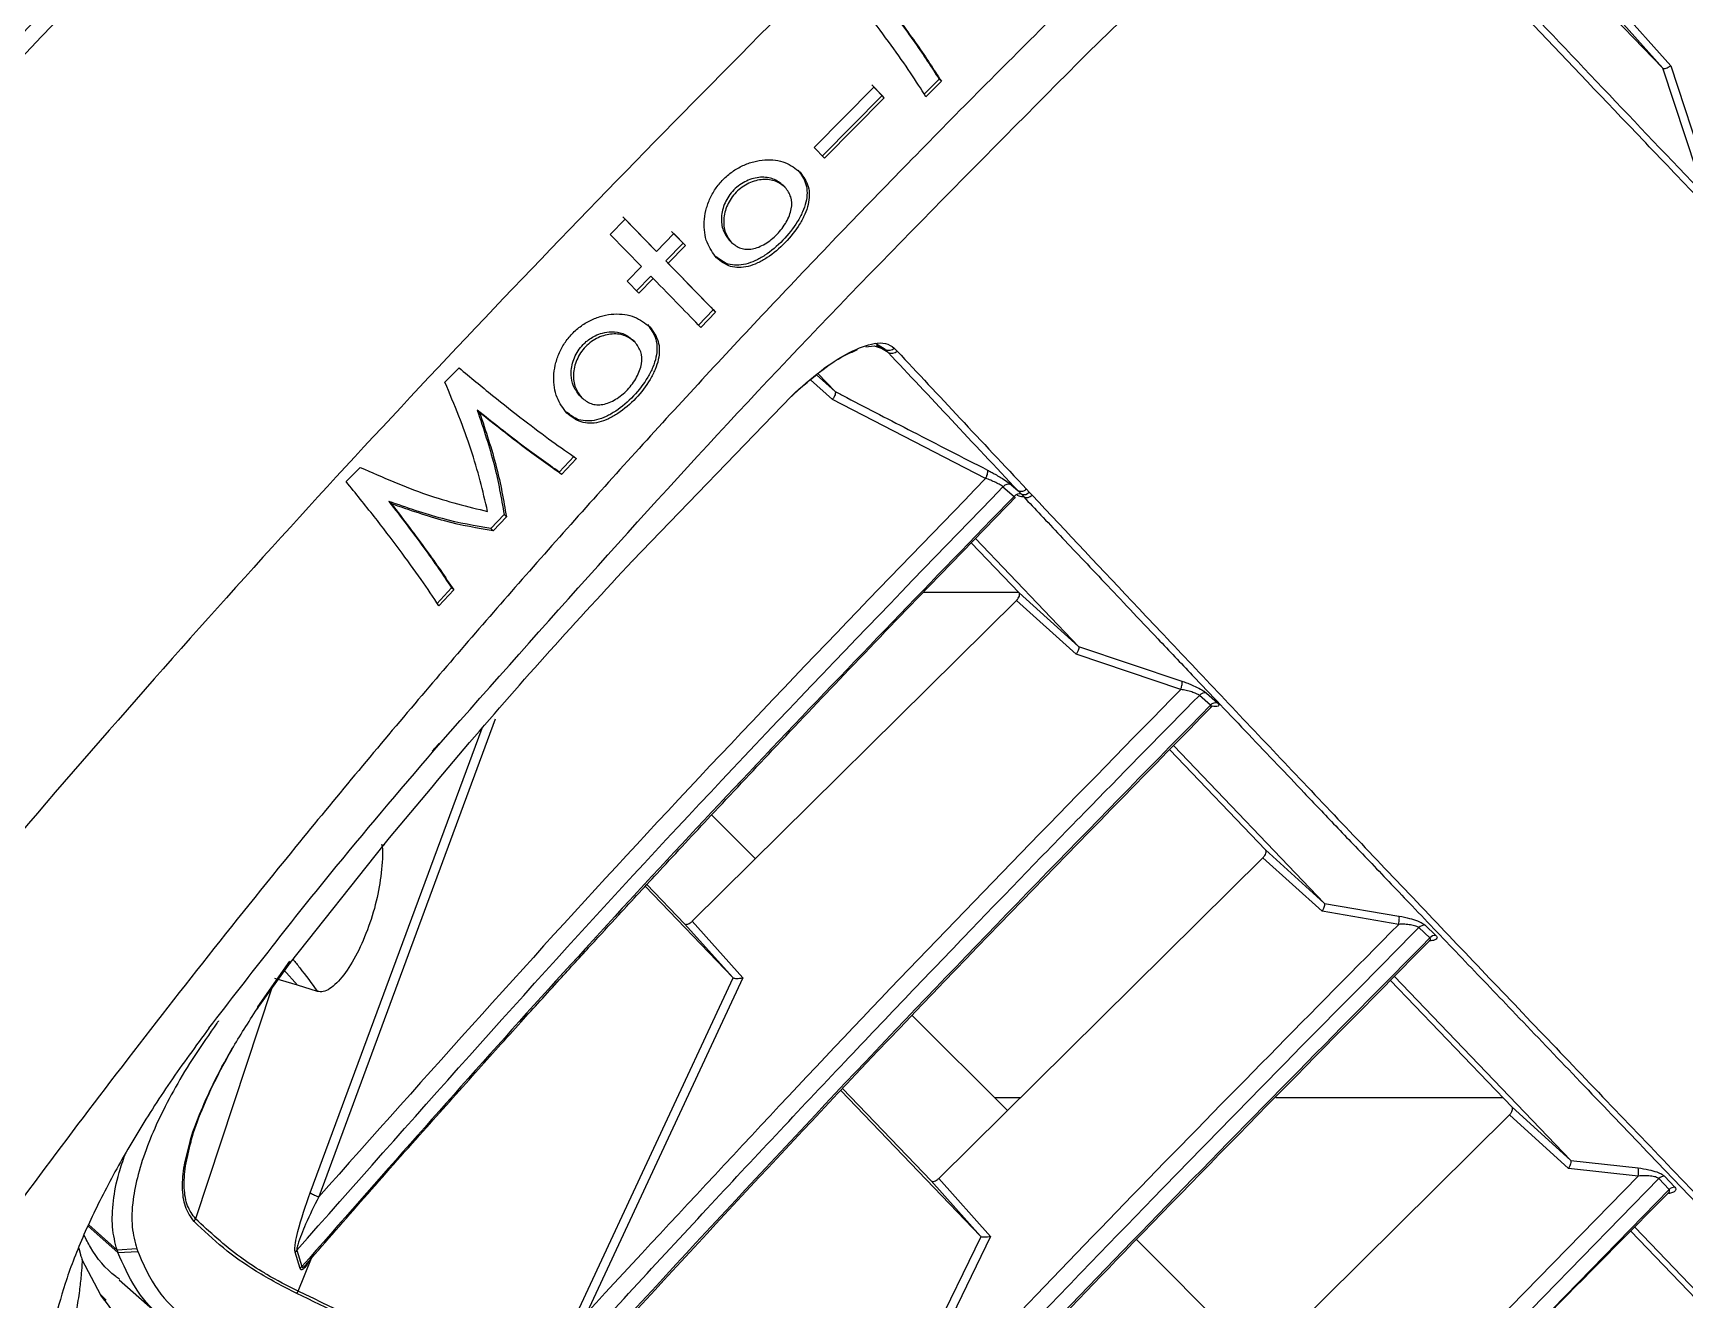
# Model space of a CAD drawing. Extents: x 525 to 613, y 487 to 635.
# Drawn here: x 537.152 to 541.574, y 574.967 to 578.359 of the extents above; entities that cross this region are included whole.
import ezdxf

# ---------------------------------------------------------------- set-up
doc = ezdxf.new("R2010")
doc.units = 0
doc.header["$MEASUREMENT"] = 0
doc.layers.add('1', color=4, linetype='Continuous')
doc.layers.add('STD TEST', color=3, linetype='Continuous')

# ---------------------------------------------------------------- blocks, each defined once
blk = doc.blocks.new('2023 VANGUARD')
at = {"layer": '1', "color": 3, "linetype": 'Continuous', "lineweight": 25}
for p, q in [((-27.4446, -14.4266), (-27.7215, -14.138)), ((-27.5875, -14.2667), (-27.4446, -14.4266)), ((-27.5669, -14.26), (-27.4234, -14.4205)), ((-29.3821, -14.4556), (-29.4232, -14.4969)), ((-29.376, -14.4617), (-29.3821, -14.4556)), ((-27.3533, -14.7027), (-27.4446, -14.4266)), ((-27.4234, -14.4205), (-27.3309, -14.7002)), ((-29.7162, -14.6387), (-29.5564, -14.4771)), ((-29.5348, -14.4995), (-29.6945, -14.6612)), ((-29.5625, -14.4709), (-29.5348, -14.4995)), ((-29.5564, -14.4771), (-29.5287, -14.5056)), ((-29.5287, -14.5056), (-29.5348, -14.4995)), ((-29.376, -14.4617), (-29.4171, -14.5031)), ((-29.5287, -14.5056), (-29.6884, -14.6673)), ((-29.6884, -14.6673), (-29.7162, -14.6387)), ((-29.7944, -14.7454), (-29.8006, -14.7393)), ((-30.2628, -14.8715), (-30.2228, -14.831)), ((-30.2289, -14.8248), (-30.1447, -14.9108)), ((-30.2228, -14.831), (-30.1386, -14.9169)), ((-30.1784, -14.9576), (-30.2628, -14.8715)), ((-30.1386, -14.9169), (-30.0923, -14.8696)), ((-30.0673, -14.8953), (-30.1135, -14.9427)), ((-30.0612, -14.9015), (-30.1074, -14.9488)), ((-30.0985, -14.8635), (-30.0673, -14.8953)), ((-30.0923, -14.8696), (-30.0612, -14.9015)), ((-30.0612, -14.9015), (-30.0673, -14.8953)), ((-29.9375, -14.8932), (-29.9436, -14.8871)), ((-29.9375, -14.8932), (-29.9369, -14.8938)), ((-30.1386, -14.9169), (-30.1447, -14.9108)), ((-30.1074, -14.9488), (-30.1135, -14.9427)), ((-30.2169, -14.997), (-30.1784, -14.9576)), ((-30.1533, -14.9835), (-30.1917, -15.0229)), ((-30.1472, -14.9896), (-30.1855, -15.0291)), ((-30.1472, -14.9896), (-30.1533, -14.9835)), ((-30.1855, -15.0291), (-30.2169, -14.997)), ((-29.9864, -15.0737), (-30.0259, -15.1148)), ((-29.9802, -15.0798), (-29.9864, -15.0737)), ((-29.9802, -15.0798), (-30.0197, -15.1209)), ((-30.1967, -15.1596), (-30.2029, -15.1534)), ((-29.5261, -15.1793), (-29.552, -15.1639)), ((-29.608, -15.1835), (-29.6005, -15.1801)), ((-29.5785, -15.1722), (-29.5557, -15.1696)), ((-29.5557, -15.1696), (-29.5261, -15.1793)), ((-29.5186, -15.1873), (-29.5494, -15.1689)), ((-29.5261, -15.1793), (-29.5186, -15.1873)), ((-29.5019, -15.1758), (-29.4944, -15.1838)), ((-30.7049, -15.2671), (-30.6671, -15.2289)), ((-29.6605, -15.2922), (-29.7104, -15.2474)), ((-29.7064, -15.2441), (-29.6605, -15.2922)), ((-29.7774, -15.3045), (-29.7676, -15.2947)), ((-29.7772, -15.3056), (-29.7676, -15.296)), ((-29.7262, -15.2605), (-29.6673, -15.3134)), ((-30.612, -15.3486), (-30.6182, -15.3425)), ((-30.3385, -15.3087), (-30.3446, -15.3025)), ((-30.203, -15.7452), (-29.7774, -15.3045)), ((-29.2574, -15.5247), (-29.6673, -15.3134)), ((-30.3587, -15.4653), (-30.3987, -15.5078)), ((-30.3526, -15.4714), (-30.3925, -15.514)), ((-30.9693, -15.5334), (-30.9314, -15.4953)), ((-30.3925, -15.514), (-30.3987, -15.5078)), ((-29.211, -15.547), (-29.1815, -15.573)), ((-29.1891, -15.5418), (-29.1706, -15.5581)), ((-29.1706, -15.5581), (-29.1614, -15.5671)), ((-29.1479, -15.5538), (-29.1406, -15.562)), ((-29.1406, -15.562), (-29.133, -15.5697)), ((-30.8489, -15.5923), (-30.8551, -15.5862)), ((-29.1798, -15.5778), (-29.1796, -15.5772)), ((-29.1614, -15.5671), (-29.1556, -15.5741)), ((-30.5465, -15.6213), (-30.5819, -15.6591)), ((-30.5404, -15.6275), (-30.5758, -15.6652)), ((-30.5404, -15.6275), (-30.5465, -15.6213)), ((-30.5758, -15.6652), (-30.5819, -15.6591)), ((-29.168, -15.8308), (-29.2959, -15.6973)), ((-29.2846, -15.6857), (-29.0086, -15.9745)), ((-30.6874, -15.8174), (-30.727, -15.8602)), ((-30.6813, -15.8235), (-30.7209, -15.8663)), ((-30.6813, -15.8235), (-30.6874, -15.8174)), ((-29.4242, -15.8293), (-29.1694, -15.8293)), ((-29.0086, -15.9745), (-29.168, -15.8308)), ((-30.0427, -16.7103), (-29.175, -15.8516)), ((-29.175, -15.8516), (-29.0151, -15.9958)), ((-28.7353, -16.09), (-29.0151, -15.9958)), ((-29.0086, -15.9745), (-28.7324, -16.0675)), ((-28.6716, -16.0953), (-28.6659, -16.0996)), ((-28.6556, -16.1321), (-28.6852, -16.1056)), ((-28.6659, -16.0996), (-28.6364, -16.126)), ((-30.5706, -16.1697), (-31.0428, -17.4484)), ((-31.0656, -17.4375), (-30.6052, -16.1935)), ((-28.5082, -16.5194), (-28.7646, -16.2517)), ((-28.7539, -16.2406), (-28.351, -16.6616)), ((-29.9909, -16.4255), (-29.8735, -16.5429)), ((-31.1185, -16.8211), (-30.8672, -16.5046)), ((-28.351, -16.6616), (-28.5082, -16.5194)), ((-29.3829, -17.399), (-28.5151, -16.5402)), ((-28.5151, -16.5402), (-28.3566, -16.6837)), ((-29.9345, -16.8612), (-30.1687, -16.6168)), ((-30.1641, -16.6118), (-30.0634, -16.717)), ((-28.351, -16.6616), (-28.3504, -16.6625)), ((-28.3504, -16.6625), (-28.1509, -16.6964)), ((-30.0427, -16.7103), (-29.9074, -16.8619)), ((-28.1517, -16.7187), (-28.3566, -16.6837)), ((-30.0634, -16.717), (-29.9345, -16.8612)), ((-28.0683, -16.755), (-28.0975, -16.7273)), ((-28.0811, -16.7209), (-28.052, -16.7485)), ((-31.2075, -16.9446), (-31.1185, -16.8211)), ((-31.2061, -16.9398), (-31.1201, -16.8169)), ((-31.0996, -16.8814), (-31.1363, -16.8401)), ((-31.1692, -16.8915), (-31.3726, -17.5067)), ((-31.0996, -16.8814), (-31.16, -16.8634)), ((-31.0462, -16.8984), (-31.0996, -16.8814)), ((-30.3459, -17.7468), (-29.9333, -16.8621)), ((-29.9074, -16.8619), (-30.3249, -17.7583)), ((-29.9333, -16.8621), (-29.9345, -16.8612)), ((-27.8483, -17.208), (-28.1733, -16.8689)), ((-28.1628, -16.8581), (-27.6914, -17.3502)), ((-29.4532, -16.9633), (-29.1992, -17.2172)), ((-29.2712, -17.5535), (-29.6451, -17.1633)), ((-29.6405, -17.1583), (-29.4036, -17.4056)), ((-29.2341, -17.1823), (-29.1639, -17.1823)), ((-28.4807, -17.1823), (-27.873, -17.1823)), ((-28.667, -18.0323), (-27.8553, -17.2289)), ((-27.8553, -17.2289), (-27.6967, -17.3726)), ((-27.6914, -17.3502), (-27.8483, -17.208)), ((-27.5107, -17.3927), (-27.6967, -17.3726)), ((-27.6914, -17.3502), (-27.6907, -17.3513)), ((-27.6907, -17.3513), (-27.5107, -17.3708)), ((-29.4036, -17.4056), (-29.2712, -17.5535)), ((-29.3829, -17.399), (-29.2443, -17.554)), ((-28.6915, -18.6658), (-27.4554, -17.3994)), ((-27.5107, -17.3927), (-28.6615, -18.5699)), ((-27.4279, -17.4289), (-27.4554, -17.3994)), ((-27.44, -17.393), (-27.4124, -17.4226)), ((-27.4279, -17.4289), (-28.6505, -18.681)), ((-31.6599, -17.5267), (-31.5803, -17.5974)), ((-31.5827, -17.5906), (-31.6584, -17.5234)), ((-29.5452, -18.1224), (-29.2696, -17.5546)), ((-29.2443, -17.554), (-29.5254, -18.1333)), ((-29.2696, -17.5546), (-29.2712, -17.5535)), ((-27.1884, -17.8968), (-27.5304, -17.5398)), ((-27.5199, -17.5292), (-27.0316, -18.0384)), ((-31.6853, -17.5855), (-31.6809, -17.6026)), ((-31.5297, -17.5877), (-31.5827, -17.5906)), ((-31.5827, -17.5906), (-31.5803, -17.5974)), ((-31.5803, -17.5974), (-31.5273, -17.5942)), ((-31.5297, -17.5877), (-31.5273, -17.5942)), ((-31.1015, -17.5911), (-31.1058, -17.5966)), ((-31.0923, -17.6405), (-31.1058, -17.5966)), ((-31.1015, -17.5911), (-31.088, -17.635)), ((-28.8538, -17.5627), (-28.5248, -17.8916)), ((-31.6261, -17.7117), (-31.6758, -17.6169)), ((-31.0981, -17.7008), (-31.0619, -17.6121)), ((-31.5766, -17.6701), (-31.4646, -17.7693)), ((-31.6122, -17.7252), (-31.6276, -17.7088))]:
    blk.add_line(p, q, dxfattribs=at)
at = {"layer": '1', "color": 3, "linetype": 'Continuous', "lineweight": 25, "flags": 128}
for points in [[(-30.203, -15.7452), (-30.2026, -15.7458), (-30.2024, -15.7461), (-30.2026, -15.7461), (-30.203, -15.7458)], [(-31.1185, -16.8211), (-31.1178, -16.8212), (-31.1174, -16.8212), (-31.1172, -16.8209), (-31.1173, -16.8205), (-31.1174, -16.8203)]]:
    blk.add_lwpolyline(points, dxfattribs=at)
at = {"layer": '1', "color": 3, "linetype": 'Continuous', "lineweight": 25}
for centre, radius, start, end in [((-29.5162, -15.1624), 0.0196, 239.5573, 316.9655), ((-29.5087, -15.1704), 0.0196, 239.5754, 316.9381), ((-29.1964, -15.5596), 0.0192, 67.5252, 139.2154), ((-29.155, -15.5481), 0.02, 251.3491, 316.0825), ((-29.1667, -15.586), 0.0196, 74.4214, 138.7204), ((-29.1473, -15.5562), 0.0197, 245.2626, 316.7623), ((-28.6704, -16.1189), 0.0198, 76.8179, 138.1524), ((-28.6408, -16.1454), 0.0199, 77.2464, 138.1338), ((-28.0825, -16.7414), 0.0206, 86.1528, 136.919), ((-28.0533, -16.769), 0.0206, 86.4649, 136.8811), ((-27.5672, -17.3818), 0.0576, 349.1015, 11.0755), ((-27.4403, -17.4142), 0.0211, 89.0699, 135.7386), ((-27.4128, -17.4437), 0.0211, 88.9553, 135.6964), ((-31.3922, -17.5009), 0.0205, 320.1414, 343.3126), ((-31.0752, -17.6496), 0.0193, 131.3234, 152.1214), ((-31.1181, -17.6942), 0.0211, 322.0043, 341.7715)]:
    blk.add_arc(centre, radius, start, end, dxfattribs=at)
for points, knots in [([(-26.2566, -9.0066), (-26.2864, -9.0326), (-26.3462, -9.0848), (-26.4359, -9.1634), (-26.5259, -9.2425), (-26.6162, -9.322), (-26.7068, -9.4021), (-26.7976, -9.4826), (-26.9625, -9.6292), (-27.2007, -9.8424), (-27.5634, -10.1702), (-27.9771, -10.5489), (-28.6449, -11.1694), (-29.5104, -11.9931), (-30.387, -12.8555), (-31.0802, -13.5544), (-31.5958, -14.0829), (-32.1064, -14.615), (-32.5004, -15.0325), (-32.7801, -15.3322), (-32.9483, -15.5135), (-33.1156, -15.6948), (-33.282, -15.8763), (-33.4475, -16.0578), (-33.6121, -16.2395), (-33.7759, -16.4212), (-33.9388, -16.6031), (-34.1008, -16.785), (-34.2619, -16.967), (-34.4222, -17.1491), (-34.5284, -17.2708), (-34.5815, -17.3315)], [0, 0, 0, 0, 0.010126, 0.020295, 0.030505, 0.040758, 0.051054, 0.061392, 0.071773, 0.107388, 0.142994, 0.196448, 0.250296, 0.375054, 0.500194, 0.562652, 0.625129, 0.687783, 0.750122, 0.771141, 0.792123, 0.813067, 0.833974, 0.854846, 0.875682, 0.896484, 0.917252, 0.937986, 0.958689, 0.97936, 1, 1, 1, 1]), ([(-34.2953, -16.3564), (-34.1482, -16.2012), (-33.8522, -15.8888), (-33.42, -15.4314), (-33.0101, -14.9978), (-32.6366, -14.6027), (-32.2647, -14.2094), (-31.8859, -13.8093), (-31.4915, -13.3934), (-31.1636, -13.0484), (-30.8998, -12.7711), (-30.6977, -12.5589), (-30.4946, -12.3458), (-30.2801, -12.1209), (-30.0435, -11.873), (-29.7782, -11.5954), (-29.4728, -11.2761), (-29.1252, -10.9132), (-28.7335, -10.5043), (-28.3069, -10.0592), (-27.8593, -9.5924), (-27.5544, -9.2736), (-27.4031, -9.1154)], [0, 0, 0, 0, 0.064164, 0.129134, 0.188798, 0.243179, 0.292266, 0.351199, 0.408496, 0.464259, 0.494029, 0.523343, 0.552199, 0.582361, 0.616634, 0.655054, 0.697624, 0.749251, 0.805912, 0.867594, 0.93432, 1, 1, 1, 1]), ([(-26.5548, -9.3729), (-26.8823, -9.6598), (-27.5372, -10.2335), (-28.505, -11.1178), (-29.4609, -12.0181), (-30.4026, -12.9353), (-31.3297, -13.8678), (-32.2405, -14.8151), (-33.1358, -15.775), (-33.7174, -16.4252), (-34.0082, -16.7503)], [0, 0, 0, 0, 0.125, 0.25, 0.375, 0.5, 0.625, 0.75, 0.875, 1, 1, 1, 1]), ([(-25.4146, -10.4282), (-25.7372, -10.6679), (-26.3791, -11.1448), (-27.2948, -11.9177), (-28.1843, -12.7094), (-29.0476, -13.5262), (-29.8857, -14.3564), (-30.7025, -15.1973), (-31.4896, -16.0589), (-32.2522, -16.9521), (-32.7261, -17.5775), (-32.9643, -17.8919)], [0, 0, 0, 0, 0.113392, 0.225638, 0.337341, 0.448782, 0.560233, 0.669481, 0.778832, 0.888788, 1, 1, 1, 1]), ([(-24.9408, -10.9166), (-25.0731, -11.004), (-25.3406, -11.1805), (-25.7398, -11.4588), (-26.1419, -11.7506), (-26.5459, -12.0569), (-26.94, -12.3686), (-27.3913, -12.7403), (-27.9037, -13.1831), (-28.49, -13.719), (-29.0089, -14.2196), (-29.452, -14.6653), (-29.8107, -15.0385), (-30.1521, -15.4062), (-30.4762, -15.7679), (-30.7928, -16.1342), (-31.1698, -16.5871), (-31.5985, -17.1306), (-32.0622, -17.7557), (-32.3496, -18.1776), (-32.4913, -18.3855)], [0, 0, 0, 0, 0.044709, 0.090349, 0.13691, 0.184379, 0.232745, 0.277954, 0.348418, 0.422679, 0.500679, 0.550525, 0.598903, 0.645795, 0.691185, 0.735062, 0.781563, 0.856423, 0.929252, 1, 1, 1, 1]), ([(-28.9828, -14.3843), (-28.68, -14.0896), (-28.0745, -13.5004), (-27.4363, -12.9469), (-27.1172, -12.6702)], [0, 0, 0, 0, 0.499996, 1, 1, 1, 1]), ([(-30.8971, -12.6971), (-31.3091, -13.1322), (-31.9424, -13.8012), (-33.0721, -15.0172), (-33.7928, -15.7949), (-34.2948, -16.3366)], [0, 0, 0, 0, 0.360925, 0.55487, 1, 1, 1, 1]), ([(-29.4171, -14.5031), (-29.4302, -14.4823), (-29.4564, -14.4408), (-29.5093, -14.3658), (-29.57, -14.2842), (-29.6168, -14.225), (-29.6402, -14.1954)], [0, 0, 0, 0, 0.250228, 0.500411, 0.750313, 1, 1, 1, 1]), ([(-29.5333, -14.2409), (-29.5028, -14.2814), (-29.4419, -14.3624), (-29.4021, -14.4245), (-29.3821, -14.4556)], [0, 0, 0, 0, 0.49944, 1, 1, 1, 1]), ([(-29.5271, -14.2471), (-29.4967, -14.2875), (-29.4358, -14.3686), (-29.3959, -14.4307), (-29.376, -14.4617)], [0, 0, 0, 0, 0.49944, 1, 1, 1, 1]), ([(-24.988, -17.2387), (-25.1294, -17.0912), (-25.4122, -16.7962), (-25.8096, -16.3809), (-26.1899, -15.9838), (-26.5522, -15.6058), (-26.8992, -15.2442), (-27.2295, -14.8996), (-27.5421, -14.5728), (-27.7308, -14.3746), (-27.8252, -14.2754)], [0, 0, 0, 0, 0.124992, 0.249991, 0.374994, 0.500001, 0.625009, 0.750013, 0.875011, 1, 1, 1, 1]), ([(-24.9816, -17.2197), (-25.0172, -17.1827), (-25.0815, -17.1158), (-25.1666, -17.0274), (-25.2312, -16.9603), (-25.2756, -16.9141), (-25.3019, -16.8867), (-25.3264, -16.8612), (-25.3558, -16.8307), (-25.3945, -16.7904), (-25.4329, -16.7504), (-25.4767, -16.705), (-25.5223, -16.6575), (-25.5728, -16.6049), (-25.6259, -16.5496), (-25.6866, -16.4864), (-25.7508, -16.4196), (-25.8255, -16.3417), (-25.9071, -16.2567), (-25.9949, -16.1652), (-26.0878, -16.0683), (-26.1807, -15.9714), (-26.2747, -15.8732), (-26.3676, -15.7762), (-26.4611, -15.6786), (-26.558, -15.5773), (-26.6554, -15.4754), (-26.7593, -15.3667), (-26.8657, -15.2554), (-26.9728, -15.1431), (-27.0778, -15.0332), (-27.1803, -14.9258), (-27.3418, -14.7564), (-27.5616, -14.5257), (-27.7332, -14.345), (-27.8206, -14.2529)], [0, 0, 0, 0, 0.031102, 0.056282, 0.075541, 0.088878, 0.096293, 0.099337, 0.111164, 0.122963, 0.134733, 0.146474, 0.1633, 0.177064, 0.193684, 0.213162, 0.234458, 0.254875, 0.284974, 0.313681, 0.340995, 0.377161, 0.406953, 0.436616, 0.472631, 0.504105, 0.538698, 0.576408, 0.616164, 0.655115, 0.695362, 0.734534, 0.772763, 0.884269, 1, 1, 1, 1]), ([(-30.7162, -16.2321), (-30.4362, -15.9158), (-29.876, -15.2833), (-29.2805, -14.6839), (-28.9828, -14.3843)], [0, 0, 0, 0, 0.499989, 1, 1, 1, 1]), ([(-27.4446, -14.4266), (-27.4441, -14.4269), (-27.4432, -14.4274), (-27.4405, -14.4275), (-27.4363, -14.4266), (-27.4301, -14.4242), (-27.4257, -14.4218), (-27.4234, -14.4205)], [0, 0, 0, 0, 0.143766, 0.277716, 0.511044, 0.744827, 1, 1, 1, 1]), ([(-29.9777, -14.9345), (-29.9873, -14.9216), (-30.0065, -14.896), (-30.0131, -14.848), (-30.0074, -14.808), (-29.9971, -14.778), (-29.9816, -14.7495), (-29.961, -14.7239), (-29.936, -14.7028), (-29.908, -14.6866), (-29.8783, -14.6759), (-29.8388, -14.6695), (-29.7914, -14.6759), (-29.7664, -14.6956), (-29.7539, -14.7054)], [0, 0, 0, 0, 0.125007, 0.249245, 0.311997, 0.374621, 0.437086, 0.499444, 0.561819, 0.624321, 0.687034, 0.750014, 0.874728, 1, 1, 1, 1]), ([(-29.76, -14.6993), (-29.7512, -14.7112), (-29.7381, -14.7292), (-29.7347, -14.7602), (-29.7377, -14.7852), (-29.7469, -14.8115), (-29.7656, -14.8467), (-29.799, -14.8889), (-29.8398, -14.9235), (-29.8739, -14.9427), (-29.8996, -14.9521), (-29.9241, -14.9551), (-29.9526, -14.9517), (-29.9688, -14.9392), (-29.979, -14.9313)], [0, 0, 0, 0, 0.127205, 0.190476, 0.253799, 0.317345, 0.380964, 0.507854, 0.634487, 0.697982, 0.761673, 0.825287, 0.888784, 1, 1, 1, 1]), ([(-29.7539, -14.7054), (-29.7451, -14.7174), (-29.7319, -14.7353), (-29.7286, -14.7664), (-29.7316, -14.7914), (-29.7408, -14.8177), (-29.7594, -14.8528), (-29.7928, -14.8951), (-29.8337, -14.9296), (-29.8678, -14.9489), (-29.8934, -14.9583), (-29.9179, -14.9613), (-29.9483, -14.9575), (-29.9659, -14.9437), (-29.9777, -14.9345)], [0, 0, 0, 0, 0.125162, 0.187418, 0.249725, 0.31225, 0.374848, 0.499701, 0.624301, 0.686777, 0.749444, 0.812037, 0.874515, 1, 1, 1, 1]), ([(-29.7999, -14.7399), (-29.8079, -14.7336), (-29.8239, -14.721), (-29.8537, -14.7171), (-29.8788, -14.7212), (-29.8977, -14.7281), (-29.9157, -14.7385), (-29.932, -14.7521), (-29.9455, -14.7686), (-29.9556, -14.787), (-29.9624, -14.8063), (-29.9662, -14.8318), (-29.9623, -14.8623), (-29.9499, -14.8788), (-29.9436, -14.8871)], [0, 0, 0, 0, 0.1249073, 0.2491512, 0.3119914, 0.3746025, 0.436982, 0.499268, 0.5615807, 0.6240826, 0.6868827, 0.7498806, 0.8746291, 1, 1, 1, 1]), ([(-29.7938, -14.7461), (-29.8018, -14.7398), (-29.8178, -14.7271), (-29.8476, -14.7232), (-29.8726, -14.7273), (-29.8916, -14.7342), (-29.9096, -14.7446), (-29.9259, -14.7583), (-29.9393, -14.7748), (-29.9495, -14.7931), (-29.9562, -14.8124), (-29.9601, -14.838), (-29.9561, -14.8684), (-29.9437, -14.8849), (-29.9375, -14.8932)], [0, 0, 0, 0, 0.124907, 0.249151, 0.311991, 0.374602, 0.436982, 0.499268, 0.561581, 0.624083, 0.686883, 0.749881, 0.874629, 1, 1, 1, 1]), ([(-29.9375, -14.8932), (-29.9298, -14.8993), (-29.9184, -14.9085), (-29.8983, -14.912), (-29.8821, -14.911), (-29.865, -14.9059), (-29.8477, -14.8973), (-29.831, -14.8857), (-29.8156, -14.8716), (-29.8019, -14.8556), (-29.7906, -14.8385), (-29.7822, -14.8208), (-29.7755, -14.7975), (-29.7763, -14.7697), (-29.7879, -14.754), (-29.7938, -14.7461)], [0, 0, 0, 0, 0.124952, 0.187105, 0.249536, 0.312248, 0.374811, 0.437331, 0.499774, 0.562208, 0.624703, 0.687287, 0.750136, 0.874667, 1, 1, 1, 1]), ([(-30.1135, -14.9427), (-30.0896, -14.9673), (-30.0415, -15.0165), (-30.0048, -15.0546), (-29.9864, -15.0737)], [0, 0, 0, 0, 0.498284, 1, 1, 1, 1]), ([(-30.0197, -15.1209), (-30.0381, -15.1019), (-30.0749, -15.0637), (-30.1231, -15.0144), (-30.1472, -14.9896)], [0, 0, 0, 0, 0.499928, 1, 1, 1, 1]), ([(-30.1074, -14.9488), (-30.0835, -14.9734), (-30.0354, -15.0227), (-29.9987, -15.0607), (-29.9802, -15.0798)], [0, 0, 0, 0, 0.4982845, 1, 1, 1, 1]), ([(-30.3783, -15.3503), (-30.3882, -15.3372), (-30.4081, -15.311), (-30.4155, -15.2625), (-30.4105, -15.222), (-30.4008, -15.1916), (-30.3856, -15.1627), (-30.3652, -15.1368), (-30.3402, -15.1155), (-30.3121, -15.0992), (-30.2823, -15.0885), (-30.2424, -15.0823), (-30.1946, -15.0891), (-30.1692, -15.1092), (-30.1565, -15.1192)], [0, 0, 0, 0, 0.124959, 0.249241, 0.312046, 0.374669, 0.437088, 0.499411, 0.561768, 0.624251, 0.686966, 0.749972, 0.874714, 1, 1, 1, 1]), ([(-30.1626, -15.1131), (-30.1536, -15.1253), (-30.1402, -15.1435), (-30.1363, -15.175), (-30.1389, -15.2004), (-30.1476, -15.2271), (-30.1657, -15.2627), (-30.1986, -15.3056), (-30.2392, -15.3405), (-30.2733, -15.3599), (-30.2991, -15.3692), (-30.3237, -15.372), (-30.3526, -15.3682), (-30.3691, -15.3553), (-30.3796, -15.3471)], [0, 0, 0, 0, 0.127158, 0.190405, 0.25373, 0.317287, 0.380896, 0.507716, 0.634325, 0.697805, 0.761441, 0.824999, 0.888485, 1, 1, 1, 1]), ([(-30.1565, -15.1192), (-30.1475, -15.1314), (-30.134, -15.1496), (-30.1301, -15.1811), (-30.1327, -15.2065), (-30.1415, -15.2332), (-30.1596, -15.2689), (-30.1924, -15.3117), (-30.2331, -15.3467), (-30.2672, -15.366), (-30.2929, -15.3754), (-30.3176, -15.3782), (-30.3484, -15.3739), (-30.3663, -15.3598), (-30.3783, -15.3503)], [0, 0, 0, 0, 0.12515, 0.187398, 0.249723, 0.312277, 0.374881, 0.499698, 0.624308, 0.686785, 0.749416, 0.811971, 0.874454, 1, 1, 1, 1]), ([(-30.3446, -15.3025), (-30.351, -15.2942), (-30.3585, -15.2845), (-30.3656, -15.263), (-30.3681, -15.2448), (-30.365, -15.2211), (-30.3588, -15.2016), (-30.3489, -15.1829), (-30.3399, -15.1715), (-30.3332, -15.1646), (-30.3236, -15.1553), (-30.3064, -15.1437), (-30.2818, -15.1342), (-30.2557, -15.1306), (-30.2257, -15.1354), (-30.2104, -15.1476), (-30.2022, -15.1541)], [0, 0, 0, 0, 0.124275, 0.145267, 0.248901, 0.311563, 0.374074, 0.436855, 0.499406, 0.501771, 0.52099, 0.617745, 0.683258, 0.764543, 0.874669, 1, 1, 1, 1]), ([(-30.196, -15.1603), (-30.2042, -15.1538), (-30.2204, -15.1409), (-30.2505, -15.1367), (-30.2757, -15.1407), (-30.2948, -15.1476), (-30.3128, -15.158), (-30.3291, -15.1718), (-30.3424, -15.1886), (-30.3523, -15.2072), (-30.3588, -15.2267), (-30.3622, -15.2526), (-30.3576, -15.2834), (-30.3449, -15.3002), (-30.3385, -15.3087)], [0, 0, 0, 0, 0.124875, 0.249119, 0.311989, 0.374595, 0.436946, 0.499214, 0.561521, 0.624034, 0.686862, 0.749857, 0.874606, 1, 1, 1, 1]), ([(-30.3385, -15.3087), (-30.3307, -15.315), (-30.319, -15.3244), (-30.2987, -15.3281), (-30.2823, -15.3273), (-30.2651, -15.3223), (-30.2478, -15.3136), (-30.2312, -15.3019), (-30.2158, -15.2876), (-30.2024, -15.2715), (-30.1913, -15.2541), (-30.1831, -15.2361), (-30.1768, -15.2124), (-30.1781, -15.1843), (-30.19, -15.1683), (-30.196, -15.1603)], [0, 0, 0, 0, 0.124936, 0.187071, 0.249503, 0.312225, 0.374781, 0.437294, 0.499737, 0.562165, 0.62465, 0.687242, 0.750123, 0.874681, 1, 1, 1, 1]), ([(-29.7676, -15.2947), (-29.7413, -15.2719), (-29.691, -15.2281), (-29.6164, -15.1823), (-29.5615, -15.1625), (-29.5225, -15.1613), (-29.5091, -15.1708), (-29.5019, -15.1758)], [0, 0, 0, 0, 0.23039, 0.441247, 0.685504, 0.832404, 1, 1, 1, 1]), ([(-29.77, -15.2983), (-29.7469, -15.2779), (-29.701, -15.2372), (-29.6442, -15.1985), (-29.6175, -15.1875), (-29.608, -15.1835)], [0, 0, 0, 0, 0.394465, 0.785447, 1, 1, 1, 1]), ([(-29.5186, -15.1873), (-29.4628, -15.2469), (-29.3515, -15.3657), (-29.2308, -15.4941), (-29.1706, -15.5581)], [0, 0, 0, 0, 0.501212, 1, 1, 1, 1]), ([(-29.4944, -15.1838), (-29.439, -15.2431), (-29.3281, -15.3616), (-29.208, -15.4897), (-29.1479, -15.5538)], [0, 0, 0, 0, 0.500016, 1, 1, 1, 1]), ([(-30.6671, -15.2289), (-30.6369, -15.2539), (-30.5766, -15.3039), (-30.4931, -15.3695), (-30.4165, -15.4273), (-30.3739, -15.4567), (-30.3526, -15.4714)], [0, 0, 0, 0, 0.250827, 0.500686, 0.749471, 1, 1, 1, 1]), ([(-30.5906, -15.6133), (-30.6035, -15.5587), (-30.6294, -15.4493), (-30.6797, -15.3279), (-30.7049, -15.2671)], [0, 0, 0, 0, 0.498621, 1, 1, 1, 1]), ([(-29.7678, -15.2959), (-29.7677, -15.296), (-29.767, -15.2962), (-29.7674, -15.2953), (-29.7676, -15.2947)], [0, 0, 0, 0, 0.251092, 1, 1, 1, 1]), ([(-29.6605, -15.2922), (-29.6602, -15.2927), (-29.6597, -15.2936), (-29.6595, -15.2964), (-29.6603, -15.3007), (-29.6625, -15.3058), (-29.665, -15.3101), (-29.6665, -15.3122), (-29.6673, -15.3134)], [0, 0, 0, 0, 0.13988, 0.272438, 0.507787, 0.73836, 0.866271, 1, 1, 1, 1]), ([(-29.6605, -15.2922), (-29.6592, -15.2929), (-29.6488, -15.2983), (-29.5799, -15.3342), (-29.4454, -15.4039), (-29.3197, -15.4681), (-29.2527, -15.5024)], [0, 0, 0, 0, 0.009299, 0.077021, 0.507617, 1, 1, 1, 1]), ([(-30.3987, -15.5078), (-30.4305, -15.4855), (-30.4942, -15.4409), (-30.5768, -15.3753), (-30.6182, -15.3425)], [0, 0, 0, 0, 0.499174, 1, 1, 1, 1]), ([(-30.6182, -15.3425), (-30.6018, -15.3918), (-30.5692, -15.4903), (-30.5541, -15.5777), (-30.5465, -15.6213)], [0, 0, 0, 0, 0.500962, 1, 1, 1, 1]), ([(-29.7774, -15.3045), (-29.7771, -15.305), (-29.7767, -15.3057), (-29.7772, -15.3055), (-29.7774, -15.3055)], [0, 0, 0, 0, 0.6519894, 1, 1, 1, 1]), ([(-30.612, -15.3486), (-30.5957, -15.3979), (-30.563, -15.4964), (-30.5479, -15.5838), (-30.5404, -15.6275)], [0, 0, 0, 0, 0.500962, 1, 1, 1, 1]), ([(-30.3925, -15.514), (-30.4243, -15.4917), (-30.488, -15.4471), (-30.5707, -15.3815), (-30.612, -15.3486)], [0, 0, 0, 0, 0.499174, 1, 1, 1, 1]), ([(-30.9314, -15.4953), (-30.8713, -15.5217), (-30.7507, -15.5745), (-30.644, -15.6003), (-30.5906, -15.6133)], [0, 0, 0, 0, 0.49898, 1, 1, 1, 1]), ([(-29.2574, -15.5247), (-29.2567, -15.5234), (-29.2554, -15.521), (-29.2534, -15.5163), (-29.2518, -15.5109), (-29.2513, -15.5065), (-29.2518, -15.5037), (-29.2524, -15.5028), (-29.2527, -15.5024)], [0, 0, 0, 0, 0.136828, 0.267138, 0.5, 0.732862, 0.863172, 1, 1, 1, 1]), ([(-29.2527, -15.5024), (-29.2493, -15.5041), (-29.2424, -15.5077), (-29.2329, -15.513), (-29.2274, -15.5163), (-29.2253, -15.5176)], [0, 0, 0, 0, 0.379295, 0.763803, 1, 1, 1, 1]), ([(-29.2253, -15.5176), (-29.221, -15.5201), (-29.2106, -15.5263), (-29.1974, -15.5351), (-29.1916, -15.5398), (-29.1891, -15.5418)], [0, 0, 0, 0, 0.280176, 0.68378, 1, 1, 1, 1]), ([(-31.1015, -17.5911), (-30.794, -17.2436), (-30.1792, -16.5486), (-29.5337, -15.8809), (-29.211, -15.547)], [0, 0, 0, 0, 0.500027, 1, 1, 1, 1]), ([(-29.2574, -15.5247), (-29.5616, -15.8393), (-30.1702, -16.4685), (-30.7519, -17.1218), (-31.0428, -17.4484)], [0, 0, 0, 0, 0.49994, 1, 1, 1, 1]), ([(-30.7209, -15.8663), (-30.7361, -15.8433), (-30.7668, -15.797), (-30.8262, -15.7155), (-30.8933, -15.6275), (-30.9439, -15.5648), (-30.9693, -15.5334)], [0, 0, 0, 0, 0.249013, 0.499921, 0.749431, 1, 1, 1, 1]), ([(-29.211, -15.547), (-29.212, -15.5463), (-29.2141, -15.5447), (-29.2203, -15.541), (-29.2302, -15.5359), (-29.2438, -15.5296), (-29.2529, -15.5263), (-29.2574, -15.5247)], [0, 0, 0, 0, 0.119735, 0.242602, 0.495149, 0.750283, 1, 1, 1, 1]), ([(-29.1479, -15.5538), (-29.1495, -15.5551), (-29.1527, -15.5579), (-29.1588, -15.5599), (-29.1651, -15.5602), (-29.1688, -15.5588), (-29.1706, -15.5581)], [0, 0, 0, 0, 0.2434328, 0.5, 0.7565672, 1, 1, 1, 1]), ([(-29.1815, -15.573), (-29.3986, -15.7973), (-29.833, -16.2458), (-30.4697, -16.9326), (-30.8819, -17.4009), (-31.088, -17.635)], [0, 0, 0, 0, 0.333307, 0.666645, 1, 1, 1, 1]), ([(-31.0717, -17.6233), (-31.0217, -17.5659), (-30.9194, -17.4484), (-30.7696, -17.2791), (-30.6293, -17.122), (-30.5075, -16.9869), (-30.4045, -16.8735), (-30.3173, -16.778), (-30.228, -16.6808), (-30.1211, -16.5651), (-29.9842, -16.418), (-29.8198, -16.243), (-29.6274, -16.0405), (-29.4114, -15.8154), (-29.2585, -15.6587), (-29.1798, -15.578)], [0, 0, 0, 0, 0.082021, 0.167899, 0.243485, 0.308779, 0.363782, 0.408493, 0.447961, 0.505983, 0.578073, 0.664227, 0.764445, 0.878726, 1, 1, 1, 1]), ([(-30.8551, -15.5862), (-30.8221, -15.6291), (-30.7559, -15.7151), (-30.7103, -15.7833), (-30.6874, -15.8174)], [0, 0, 0, 0, 0.499752, 1, 1, 1, 1]), ([(-30.5819, -15.6591), (-30.6242, -15.6518), (-30.7088, -15.6373), (-30.8063, -15.6033), (-30.8551, -15.5862)], [0, 0, 0, 0, 0.498906, 1, 1, 1, 1]), ([(-30.8489, -15.5923), (-30.8159, -15.6353), (-30.7498, -15.7212), (-30.7041, -15.7894), (-30.6813, -15.8235)], [0, 0, 0, 0, 0.499752, 1, 1, 1, 1]), ([(-30.5758, -15.6652), (-30.618, -15.658), (-30.7027, -15.6435), (-30.8001, -15.6094), (-30.8489, -15.5923)], [0, 0, 0, 0, 0.4989063, 1, 1, 1, 1]), ([(-29.1803, -15.5776), (-29.1795, -15.5773), (-29.1782, -15.5769), (-29.1792, -15.5751), (-29.1807, -15.5737), (-29.1815, -15.573)], [0, 0, 0, 0, 0.413592, 0.709845, 1, 1, 1, 1]), ([(-29.1556, -15.5741), (-29.1564, -15.5743), (-29.158, -15.5748), (-29.1641, -15.5733), (-29.1692, -15.5716), (-29.1725, -15.5703), (-29.1728, -15.5701)], [0, 0, 0, 0, 0.334552, 0.683763, 0.968273, 1, 1, 1, 1]), ([(-29.1556, -15.5741), (-29.1403, -15.5903), (-29.1082, -15.6244), (-29.0569, -15.6788), (-29.0002, -15.7389), (-28.9377, -15.8049), (-28.8694, -15.8771), (-28.7914, -15.9595), (-28.7108, -16.0445), (-28.6295, -16.1302), (-28.5535, -16.2102), (-28.4787, -16.2889), (-28.4155, -16.3553), (-28.3633, -16.4101), (-28.3195, -16.4561), (-28.2728, -16.505), (-28.2232, -16.557), (-28.1706, -16.612), (-28.0904, -16.696), (-27.983, -16.8082), (-27.8402, -16.9576), (-27.6859, -17.119), (-27.519, -17.2933), (-27.3495, -17.4703), (-27.2157, -17.6098), (-27.1189, -17.7105), (-27.0582, -17.7737), (-26.9953, -17.8392), (-26.93, -17.9071), (-26.8622, -17.9775), (-26.8063, -18.0356), (-26.7632, -18.0804), (-26.7266, -18.1185), (-26.6777, -18.1693), (-26.6111, -18.2384), (-26.5284, -18.3242), (-26.4293, -18.4269), (-26.3569, -18.502), (-26.318, -18.5423)], [0, 0, 0, 0, 0.020725, 0.043459, 0.068203, 0.094956, 0.123719, 0.154491, 0.191833, 0.221797, 0.251605, 0.281257, 0.308509, 0.323986, 0.340419, 0.35781, 0.376156, 0.395459, 0.415718, 0.463883, 0.511317, 0.567458, 0.624789, 0.681766, 0.736941, 0.755717, 0.775071, 0.795005, 0.815518, 0.83661, 0.858281, 0.867298, 0.876345, 0.891857, 0.911979, 0.93671, 0.96605, 1, 1, 1, 1]), ([(-29.133, -15.5697), (-29.0392, -15.6694), (-28.8516, -15.8688), (-28.541, -16.1976), (-28.2126, -16.5441), (-27.8668, -16.9069), (-27.5053, -17.2856), (-27.1244, -17.6821), (-26.7252, -18.0957), (-26.4409, -18.3892), (-26.2988, -18.536)], [0, 0, 0, 0, 0.124988, 0.249985, 0.374989, 0.499998, 0.625005, 0.750009, 0.875008, 1, 1, 1, 1]), ([(-30.8672, -16.5046), (-30.7916, -16.4135), (-30.6466, -16.2386), (-30.4247, -15.9854), (-30.2769, -15.8253), (-30.203, -15.7452)], [0, 0, 0, 0, 0.352414, 0.676106, 1, 1, 1, 1]), ([(-29.175, -15.8516), (-29.1733, -15.8497), (-29.1699, -15.8459), (-29.1669, -15.8397), (-29.1659, -15.8341), (-29.1673, -15.8319), (-29.168, -15.8308)], [0, 0, 0, 0, 0.248062, 0.497349, 0.746644, 1, 1, 1, 1]), ([(-29.0086, -15.9745), (-29.0082, -15.9754), (-29.0076, -15.9772), (-29.0087, -15.9826), (-29.0112, -15.9891), (-29.0138, -15.9935), (-29.0151, -15.9958)], [0, 0, 0, 0, 0.251719, 0.500573, 0.73882, 1, 1, 1, 1]), ([(-28.7353, -16.09), (-29.0041, -16.3645), (-29.5416, -16.9134), (-30.0638, -17.4766), (-30.3249, -17.7583)], [0, 0, 0, 0, 0.499948, 1, 1, 1, 1]), ([(-28.7353, -16.09), (-28.7349, -16.0888), (-28.734, -16.0863), (-28.7326, -16.0815), (-28.7315, -16.0761), (-28.7313, -16.0716), (-28.7317, -16.0689), (-28.7321, -16.068), (-28.7324, -16.0675)], [0, 0, 0, 0, 0.136444, 0.266535, 0.5, 0.733465, 0.863556, 1, 1, 1, 1]), ([(-28.6852, -16.1056), (-28.6863, -16.1049), (-28.6884, -16.1034), (-28.695, -16.1003), (-28.7057, -16.0964), (-28.7204, -16.0923), (-28.7303, -16.0908), (-28.7353, -16.09)], [0, 0, 0, 0, 0.117216, 0.238096, 0.488523, 0.744789, 1, 1, 1, 1]), ([(-28.7324, -16.0675), (-28.728, -16.069), (-28.7193, -16.072), (-28.7106, -16.0756), (-28.7063, -16.0774)], [0, 0, 0, 0, 0.498544, 1, 1, 1, 1]), ([(-28.7063, -16.0774), (-28.6995, -16.0805), (-28.6871, -16.0861), (-28.6755, -16.0924), (-28.6721, -16.095), (-28.6716, -16.0953)], [0, 0, 0, 0, 0.5135, 0.933316, 1, 1, 1, 1]), ([(-30.3976, -17.9085), (-30.2665, -17.7654), (-30.014, -17.4897), (-29.6444, -17.0965), (-29.3009, -16.7367), (-28.9844, -16.4099), (-28.7816, -16.2037), (-28.6852, -16.1056)], [0, 0, 0, 0, 0.234114, 0.451177, 0.651175, 0.834112, 1, 1, 1, 1]), ([(-28.6556, -16.1321), (-28.9472, -16.4299), (-29.5303, -17.0255), (-30.0949, -17.6383), (-30.3772, -17.9446)], [0, 0, 0, 0, 0.499975, 1, 1, 1, 1]), ([(-30.3509, -17.9234), (-30.1038, -17.6548), (-29.5468, -17.0495), (-28.9712, -16.4614), (-28.6511, -16.1344)], [0, 0, 0, 0, 0.44383, 1, 1, 1, 1]), ([(-28.6558, -16.1382), (-28.6547, -16.1376), (-28.653, -16.1365), (-28.6534, -16.1343), (-28.6549, -16.1328), (-28.6556, -16.1321)], [0, 0, 0, 0, 0.409881, 0.708529, 1, 1, 1, 1]), ([(-28.6364, -16.126), (-28.6347, -16.1279), (-28.6314, -16.1316), (-28.6341, -16.1348), (-28.6413, -16.1355), (-28.6483, -16.1351), (-28.6521, -16.1344), (-28.6527, -16.1343)], [0, 0, 0, 0, 0.263685, 0.500684, 0.786552, 0.971193, 1, 1, 1, 1]), ([(-31.3366, -16.9966), (-31.2243, -16.8514), (-31.0239, -16.5922), (-30.8102, -16.3421), (-30.7162, -16.2321)], [0, 0, 0, 0, 0.5599665, 1, 1, 1, 1]), ([(-30.721, -16.2345), (-30.724, -16.238), (-30.73, -16.2449), (-30.7359, -16.2519), (-30.7389, -16.2553)], [0, 0, 0, 0, 0.499998, 1, 1, 1, 1]), ([(-30.8746, -16.5037), (-30.8746, -16.5038), (-30.8702, -16.5208), (-30.8734, -16.572), (-30.8847, -16.6475), (-30.9082, -16.7263), (-30.9393, -16.7987), (-30.9759, -16.8582), (-31.0073, -16.8891), (-31.0309, -16.9005), (-31.0411, -16.8991), (-31.0462, -16.8984)], [0, 0, 0, 0, 0.000714, 0.135445, 0.271816, 0.412273, 0.55675, 0.703617, 0.852325, 0.926395, 1, 1, 1, 1]), ([(-30.8672, -16.5046), (-30.8668, -16.5048), (-30.866, -16.5051), (-30.866, -16.5047), (-30.8666, -16.5041), (-30.8667, -16.504)], [0, 0, 0, 0, 0.459807, 0.938536, 1, 1, 1, 1]), ([(-28.5151, -16.5402), (-28.5134, -16.5383), (-28.51, -16.5345), (-28.5071, -16.5284), (-28.506, -16.5228), (-28.5075, -16.5205), (-28.5082, -16.5194)], [0, 0, 0, 0, 0.246023, 0.493961, 0.744396, 1, 1, 1, 1]), ([(-28.3504, -16.6625), (-28.3503, -16.6634), (-28.35, -16.6653), (-28.351, -16.6703), (-28.3533, -16.6767), (-28.3554, -16.6812), (-28.3566, -16.6837)], [0, 0, 0, 0, 0.226459, 0.486424, 0.708728, 1, 1, 1, 1]), ([(-30.0634, -16.717), (-30.0623, -16.7177), (-30.0601, -16.7192), (-30.0546, -16.7182), (-30.0485, -16.7154), (-30.0446, -16.712), (-30.0427, -16.7103)], [0, 0, 0, 0, 0.253018, 0.50495, 0.751696, 1, 1, 1, 1]), ([(-28.1517, -16.7187), (-28.1513, -16.7162), (-28.1504, -16.7115), (-28.1499, -16.705), (-28.15, -16.6995), (-28.1506, -16.6975), (-28.1509, -16.6964)], [0, 0, 0, 0, 0.265117, 0.5, 0.734883, 1, 1, 1, 1]), ([(-28.1509, -16.6964), (-28.1413, -16.6983), (-28.1241, -16.7017), (-28.1026, -16.7089), (-28.0882, -16.7153), (-28.0833, -16.7192), (-28.0811, -16.7209)], [0, 0, 0, 0, 0.344175, 0.614013, 0.826356, 1, 1, 1, 1]), ([(-29.5903, -18.2684), (-29.4559, -18.1264), (-29.1947, -17.8504), (-28.8104, -17.4525), (-28.4474, -17.0807), (-28.2115, -16.8425), (-28.0975, -16.7273)], [0, 0, 0, 0, 0.273503, 0.531333, 0.773495, 1, 1, 1, 1]), ([(-28.0683, -16.755), (-28.3194, -17.009), (-28.8217, -17.5172), (-29.3137, -18.0351), (-29.5597, -18.294)], [0, 0, 0, 0, 0.499983, 1, 1, 1, 1]), ([(-29.53, -18.2698), (-29.3165, -18.045), (-28.8337, -17.5364), (-28.3407, -17.0375), (-28.0656, -16.7591)], [0, 0, 0, 0, 0.442054, 1, 1, 1, 1]), ([(-28.1517, -16.7187), (-28.3827, -16.9524), (-28.8449, -17.42), (-29.2986, -17.8955), (-29.5254, -18.1333)], [0, 0, 0, 0, 0.4999645, 1, 1, 1, 1]), ([(-28.0975, -16.7273), (-28.0986, -16.7266), (-28.1007, -16.7251), (-28.108, -16.7224), (-28.1197, -16.7199), (-28.1356, -16.7183), (-28.1463, -16.7185), (-28.1517, -16.7187)], [0, 0, 0, 0, 0.1140069, 0.2325104, 0.4809748, 0.7390102, 1, 1, 1, 1]), ([(-28.0704, -16.7631), (-28.069, -16.762), (-28.0666, -16.7603), (-28.0663, -16.7574), (-28.0677, -16.7558), (-28.0683, -16.755)], [0, 0, 0, 0, 0.407652, 0.708744, 1, 1, 1, 1]), ([(-28.052, -16.7485), (-28.0509, -16.7498), (-28.0486, -16.7524), (-28.0489, -16.7566), (-28.0539, -16.7602), (-28.0616, -16.7626), (-28.0683, -16.7628), (-28.0702, -16.7629)], [0, 0, 0, 0, 0.1694668, 0.3446237, 0.6180263, 0.8918264, 1, 1, 1, 1]), ([(-31.1115, -16.8123), (-31.1055, -16.8198), (-31.0827, -16.8485), (-31.0617, -16.8772), (-31.0462, -16.8984)], [0, 0, 0, 0, 0.261969, 1, 1, 1, 1]), ([(-29.9333, -16.8621), (-29.9322, -16.8625), (-29.9298, -16.8633), (-29.9235, -16.8636), (-29.9158, -16.8632), (-29.9103, -16.8624), (-29.9074, -16.8619)], [0, 0, 0, 0, 0.213537, 0.458639, 0.711745, 1, 1, 1, 1]), ([(-31.3889, -17.3073), (-31.3883, -17.3048), (-31.3829, -17.2811), (-31.3624, -17.2275), (-31.326, -17.1453), (-31.2753, -17.05), (-31.2309, -16.981), (-31.2075, -16.9446)], [0, 0, 0, 0, 0.025214, 0.245623, 0.475262, 0.723195, 1, 1, 1, 1]), ([(-31.3106, -16.9769), (-31.3111, -16.9775), (-31.312, -16.9787), (-31.3136, -16.9809), (-31.3147, -16.9824), (-31.3154, -16.9834)], [0, 0, 0, 0, 0.280676, 0.56135, 1, 1, 1, 1]), ([(-31.2075, -16.9446), (-31.207, -16.9445), (-31.2059, -16.9442), (-31.2052, -16.9432), (-31.2052, -16.9417), (-31.2058, -16.9405), (-31.2061, -16.9398)], [0, 0, 0, 0, 0.251034, 0.505101, 0.756532, 1, 1, 1, 1]), ([(-31.3366, -16.9966), (-31.3719, -17.0446), (-31.4426, -17.1407), (-31.5347, -17.2854), (-31.6138, -17.4259), (-31.6775, -17.5593), (-31.7245, -17.6825), (-31.7535, -17.7924), (-31.765, -17.8881), (-31.7565, -17.9362), (-31.7522, -17.9603)], [0, 0, 0, 0, 0.12428, 0.248247, 0.372115, 0.496165, 0.620695, 0.746003, 0.872376, 1, 1, 1, 1]), ([(-31.3154, -16.9834), (-31.3357, -17.0122), (-31.3764, -17.07), (-31.4276, -17.1554), (-31.47, -17.2369), (-31.5039, -17.3158), (-31.5279, -17.3897), (-31.5425, -17.4633), (-31.5449, -17.5315), (-31.5348, -17.569), (-31.5297, -17.5877)], [0, 0, 0, 0, 0.110457, 0.220941, 0.331124, 0.441368, 0.563218, 0.685161, 0.842496, 1, 1, 1, 1]), ([(-31.3844, -17.3006), (-31.384, -17.2986), (-31.3784, -17.2733), (-31.3557, -17.2154), (-31.319, -17.1323), (-31.2861, -17.0735), (-31.2707, -17.0458)], [0, 0, 0, 0, 0.0288052, 0.3654041, 0.7017972, 1, 1, 1, 1]), ([(-27.8553, -17.2289), (-27.8535, -17.227), (-27.8501, -17.2232), (-27.8472, -17.217), (-27.8462, -17.2114), (-27.8476, -17.2092), (-27.8483, -17.208)], [0, 0, 0, 0, 0.245218, 0.492634, 0.743521, 1, 1, 1, 1]), ([(-34.5815, -17.3315), (-34.3829, -17.4761), (-33.9856, -17.7651), (-33.3603, -18.1665), (-32.7137, -18.5439), (-32.0445, -18.8953), (-31.352, -19.2192), (-30.7792, -19.4642), (-30.4297, -19.5916), (-30.326, -19.6294)], [0, 0, 0, 0, 0.1557167, 0.3114334, 0.4671502, 0.6228669, 0.7785836, 0.9343003, 1, 1, 1, 1]), ([(-31.3765, -17.514), (-31.3853, -17.5017), (-31.4024, -17.4782), (-31.4089, -17.4254), (-31.405, -17.3691), (-31.3939, -17.3266), (-31.3889, -17.3073)], [0, 0, 0, 0, 0.288475, 0.553802, 0.796723, 1, 1, 1, 1]), ([(-31.3726, -17.5067), (-31.3805, -17.4961), (-31.3963, -17.4749), (-31.4043, -17.4261), (-31.4019, -17.369), (-31.3901, -17.3227), (-31.3844, -17.3006)], [0, 0, 0, 0, 0.2556084, 0.5111749, 0.7665956, 1, 1, 1, 1]), ([(-31.5827, -17.5906), (-31.5877, -17.571), (-31.5975, -17.5334), (-31.5941, -17.4624), (-31.5826, -17.3971), (-31.5667, -17.3516), (-31.561, -17.3354)], [0, 0, 0, 0, 0.310769, 0.594833, 0.855438, 1, 1, 1, 1]), ([(-27.6907, -17.3513), (-27.6907, -17.3522), (-27.6905, -17.3541), (-27.6915, -17.3591), (-27.6936, -17.3655), (-27.6956, -17.37), (-27.6967, -17.3726)], [0, 0, 0, 0, 0.224117, 0.48317, 0.706063, 1, 1, 1, 1]), ([(-27.5107, -17.3708), (-27.501, -17.3721), (-27.4836, -17.3746), (-27.4617, -17.3809), (-27.447, -17.3872), (-27.4422, -17.3912), (-27.44, -17.393)], [0, 0, 0, 0, 0.34301, 0.612848, 0.825423, 1, 1, 1, 1]), ([(-29.4036, -17.4056), (-29.4025, -17.4063), (-29.4003, -17.4078), (-29.3947, -17.4069), (-29.3886, -17.4041), (-29.3848, -17.4007), (-29.3829, -17.399)], [0, 0, 0, 0, 0.2551, 0.508098, 0.753574, 1, 1, 1, 1]), ([(-27.4554, -17.3994), (-27.4565, -17.3986), (-27.4585, -17.3969), (-27.4659, -17.3943), (-27.4779, -17.3922), (-27.4942, -17.3913), (-27.5051, -17.3922), (-27.5107, -17.3927)], [0, 0, 0, 0, 0.1127796, 0.2301965, 0.4777307, 0.7365935, 1, 1, 1, 1]), ([(-27.4124, -17.4226), (-27.4114, -17.424), (-27.4093, -17.4269), (-27.4101, -17.4315), (-27.4159, -17.4359), (-27.4229, -17.4387), (-27.4283, -17.4393), (-27.4289, -17.4394)], [0, 0, 0, 0, 0.182038, 0.372213, 0.668726, 0.965276, 1, 1, 1, 1]), ([(-31.1058, -17.5966), (-31.1061, -17.5954), (-31.1067, -17.5927), (-31.1067, -17.5847), (-31.1046, -17.5676), (-31.0934, -17.5165), (-31.0777, -17.4719), (-31.0656, -17.4375)], [0, 0, 0, 0, 0.036245, 0.076484, 0.174703, 0.363425, 1, 1, 1, 1]), ([(-31.0428, -17.4484), (-31.0549, -17.4725), (-31.0758, -17.5142), (-31.0947, -17.562), (-31.1015, -17.586), (-31.1015, -17.5901), (-31.1015, -17.5911)], [0, 0, 0, 0, 0.514339, 0.889573, 0.974537, 1, 1, 1, 1]), ([(-31.0428, -17.4484), (-31.0441, -17.448), (-31.0465, -17.4472), (-31.0514, -17.4455), (-31.0569, -17.4431), (-31.0614, -17.4407), (-31.0642, -17.4388), (-31.0651, -17.438), (-31.0656, -17.4375)], [0, 0, 0, 0, 0.136703, 0.266941, 0.499996, 0.733056, 0.863295, 1, 1, 1, 1]), ([(-28.6259, -18.6624), (-28.4503, -18.4799), (-28.0537, -18.0676), (-27.651, -17.661), (-27.4266, -17.4345)], [0, 0, 0, 0, 0.442724, 1, 1, 1, 1]), ([(-27.4312, -17.4383), (-27.4296, -17.4371), (-27.427, -17.435), (-27.4262, -17.4317), (-27.4274, -17.4298), (-27.4279, -17.4289)], [0, 0, 0, 0, 0.406755, 0.709369, 1, 1, 1, 1]), ([(-31.0981, -17.7008), (-31.1265, -17.6863), (-31.1597, -17.6694), (-31.2105, -17.6386), (-31.2799, -17.5933), (-31.3343, -17.5425), (-31.3726, -17.5067)], [0, 0, 0, 0, 0.268563, 0.314257, 0.516889, 1, 1, 1, 1]), ([(-31.576, -17.6688), (-31.5794, -17.6664), (-31.6105, -17.6446), (-31.6442, -17.6038), (-31.6656, -17.5611), (-31.6711, -17.5501)], [0, 0, 0, 0, 0.084505, 0.764952, 1, 1, 1, 1]), ([(-31.1015, -17.7072), (-31.1384, -17.688), (-31.2091, -17.6511), (-31.3002, -17.5864), (-31.351, -17.5381), (-31.3765, -17.514)], [0, 0, 0, 0, 0.352229, 0.675463, 1, 1, 1, 1]), ([(-29.2696, -17.5546), (-29.2684, -17.5549), (-29.266, -17.5555), (-29.2598, -17.5556), (-29.2523, -17.5552), (-29.247, -17.5544), (-29.2443, -17.554)], [0, 0, 0, 0, 0.219555, 0.459519, 0.720358, 1, 1, 1, 1]), ([(-31.3891, -17.82), (-31.4171, -17.8028), (-31.4737, -17.7682), (-31.5374, -17.6936), (-31.5659, -17.6297), (-31.5803, -17.5974)], [0, 0, 0, 0, 0.327501, 0.660575, 1, 1, 1, 1]), ([(-31.5273, -17.5942), (-31.5174, -17.6172), (-31.4919, -17.676), (-31.4328, -17.7536), (-31.369, -17.7932), (-31.3369, -17.8131)], [0, 0, 0, 0, 0.2427149, 0.6195599, 1, 1, 1, 1]), ([(-31.6758, -17.6169), (-31.6761, -17.6218), (-31.6769, -17.6358), (-31.6791, -17.6632), (-31.6836, -17.7034), (-31.6949, -17.775), (-31.7158, -17.863), (-31.7413, -17.9312), (-31.7522, -17.9603)], [0, 0, 0, 0, 0.0419202, 0.1203594, 0.2352638, 0.38663, 0.7383341, 1, 1, 1, 1]), ([(-31.6809, -17.6026), (-31.68, -17.6053), (-31.6784, -17.6101), (-31.6766, -17.6148), (-31.6758, -17.6169)], [0, 0, 0, 0, 0.56, 1, 1, 1, 1]), ([(-31.0843, -17.6417), (-31.0855, -17.6425), (-31.0877, -17.644), (-31.0907, -17.6439), (-31.0918, -17.6416), (-31.0923, -17.6405)], [0, 0, 0, 0, 0.3479388, 0.6812498, 1, 1, 1, 1]), ([(-31.088, -17.635), (-31.0878, -17.6357), (-31.0875, -17.6369), (-31.0862, -17.6373), (-31.0845, -17.6367), (-31.0833, -17.6358), (-31.0826, -17.6353)], [0, 0, 0, 0, 0.238404, 0.477717, 0.731254, 1, 1, 1, 1]), ([(-31.0677, -17.6187), (-31.0718, -17.6258), (-31.0773, -17.6354), (-31.0829, -17.6404), (-31.0843, -17.6417)], [0, 0, 0, 0, 0.746382, 1, 1, 1, 1]), ([(-31.0826, -17.6353), (-31.0796, -17.6325), (-31.076, -17.6291), (-31.0725, -17.624), (-31.0719, -17.6231)], [0, 0, 0, 0, 0.824877, 1, 1, 1, 1]), ([(-31.4888, -17.8453), (-31.5149, -17.827), (-31.5671, -17.7905), (-31.6064, -17.738), (-31.6261, -17.7117)], [0, 0, 0, 0, 0.499609, 1, 1, 1, 1]), ([(-29.5515, -18.4017), (-29.6227, -18.3717), (-29.7666, -18.3113), (-29.9275, -18.242), (-30.0406, -18.1928), (-30.107, -18.1637), (-30.1752, -18.1336), (-30.2516, -18.0998), (-30.3968, -18.035), (-30.6045, -17.9408), (-30.8616, -17.8217), (-31.0209, -17.7457), (-31.1015, -17.7072)], [0, 0, 0, 0, 0.1208725, 0.2440654, 0.2840593, 0.3244321, 0.3651839, 0.409718, 0.4669422, 0.6401842, 0.8178508, 1, 1, 1, 1]), ([(-29.5484, -18.3963), (-29.6945, -18.3347), (-29.9868, -18.2116), (-30.3882, -18.0329), (-30.7637, -17.8608), (-30.9866, -17.7541), (-31.0981, -17.7008)], [0, 0, 0, 0, 0.250004, 0.500005, 0.750004, 1, 1, 1, 1])]:
    blk.add_open_spline(points, degree=3, knots=knots, dxfattribs=at)
blk = doc.blocks.new('2026 Vanguard')
at = {"layer": 'STD TEST', "color": 1}
blk.add_blockref('2023 VANGUARD', (44.1613, 88.209), dxfattribs=at)

msp = doc.modelspace()

# ---------------------------------------------------------------- block references
at = {"layer": '1'}
msp.add_blockref('2026 Vanguard', (524.7985, 504.4821), dxfattribs=at)

doc.saveas('drawing.dxf')
